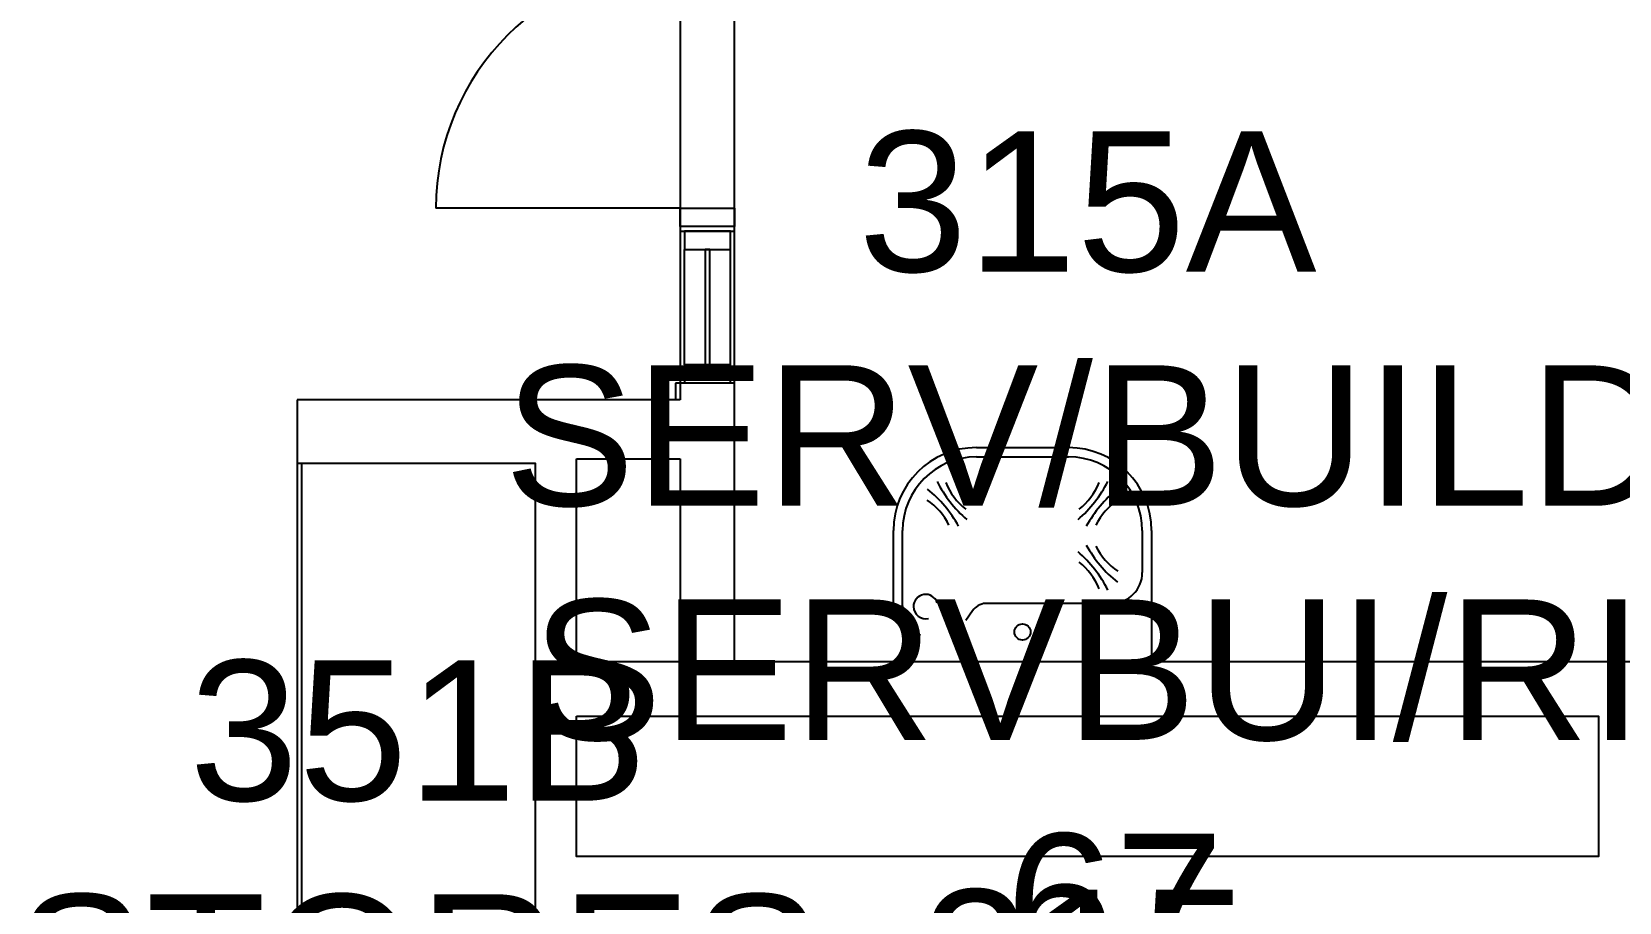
# Model space of a CAD drawing. Extents: x 15525 to 50715, y -3252 to 56414.
# Drawn here: x 29188 to 32632, y 10476 to 12365 of the extents above; entities that cross this region are included whole.
import ezdxf

# ---------------------------------------------------------------- set-up
doc = ezdxf.new("R2010")
doc.units = 0
doc.header["$MEASUREMENT"] = 0
for name, color, linetype in [('A-Door', 252, 'CONTINUOUS'), ('A-Wall__Brick', 7, 'CONTINUOUS'), ('A-Window', 7, 'CONTINUOUS'), ('H-Fixtures__Sink', 252, 'CONTINUOUS'), ('RM$', 7, 'CONTINUOUS'), ('RM$TXT', 4, 'CONTINUOUS')]:
    doc.layers.add(name, color=color, linetype=linetype)
doc.styles.add('Arial', font='arial.ttf')

msp = doc.modelspace()

# ---------------------------------------------------------------- linework, layer by layer
at = {"layer": 'A-Door'}
for p, q in [((30594.6, 11982.1), (30064.6, 11982.1)), ((30594.6, 11982.1), (30712.6, 11982.1)), ((30594.6, 11942.1), (30594.6, 11982.1)), ((30712.6, 11982.1), (30712.6, 11942.1))]:
    msp.add_line(p, q, dxfattribs=at)
at = {"layer": 'A-Door', "color": 252}
msp.add_arc((30594.6, 11982.1), 530, 90, 180, dxfattribs=at)
at = {"layer": 'A-Wall__Brick'}
for p, q in [((30712.6, 11602.1), (30584.6, 11602.1)), ((30584.6, 11602.1), (30584.6, 11566.1)), ((30712.6, 10997.1), (30712.6, 11602.1)), ((30584.6, 11566.1), (29763.6, 11566.1)), ((29763.6, 11566.1), (29763.6, 11428.1)), ((30369.6, 10997.1), (30369.6, 11438.1)), ((30369.6, 11438.1), (30594.6, 11438.1)), ((30594.6, 11438.1), (30594.6, 10997.1)), ((29763.6, 11428.1), (30279.6, 11428.1)), ((30279.6, 11428.1), (30279.6, 7730.1)), ((30594.6, 10997.1), (30369.6, 10997.1)), ((34074.6, 10997.1), (30712.6, 10997.1)), ((30369.6, 10575.1), (30369.6, 10879.1)), ((30369.6, 10879.1), (32586.6, 10879.1)), ((32586.6, 10879.1), (32586.6, 10575.1)), ((32586.6, 10575.1), (30369.6, 10575.1))]:
    msp.add_line(p, q, dxfattribs=at)
at = {"layer": 'A-Window'}
for p, q in [((30594.6, 11942.1), (30594.6, 11932.1)), ((30712.6, 11942.1), (30594.6, 11942.1)), ((30594.6, 11932.1), (30712.6, 11932.1)), ((30603.6, 11932.1), (30603.6, 11892.1)), ((30703.6, 11932.1), (30603.6, 11932.1)), ((30703.6, 11892.1), (30703.6, 11932.1)), ((30712.6, 11932.1), (30712.6, 11942.1)), ((30603.6, 11642.1), (30603.6, 11892.1)), ((30603.6, 11892.1), (30703.6, 11892.1)), ((30648.6, 11892.1), (30648.6, 11642.1)), ((30658.6, 11892.1), (30648.6, 11892.1)), ((30658.6, 11642.1), (30658.6, 11892.1)), ((30703.6, 11642.1), (30703.6, 11892.1)), ((30648.6, 11642.1), (30658.6, 11642.1))]:
    msp.add_line(p, q, dxfattribs=at)
at = {"layer": 'A-Window', "extrusion": (0, 0, -1)}
for p, q in [((30603.6, 11642.1), (30603.6, 11602.1)), ((30703.6, 11642.1), (30603.6, 11642.1)), ((30703.6, 11602.1), (30703.6, 11642.1))]:
    msp.add_line(p, q, dxfattribs=at)
at = {"layer": 'H-Fixtures__Sink'}
for p, q in [((31237.1, 11462.1), (31437.1, 11462.1)), ((31237.1, 11442.1), (31437.1, 11442.1)), ((31057.1, 11097.6), (31057.1, 11282.1)), ((31077.1, 11119.1), (31077.1, 11282.1)), ((31597.1, 11282.1), (31597.1, 11191.1)), ((31617.1, 11282.1), (31617.1, 11007.5)), ((31228.9, 11108.2), (31213.9, 11086.7)), ((31530.2, 11124.1), (31256.8, 11124.1))]:
    msp.add_line(p, q, dxfattribs=at)
msp.add_circle((31337.1, 11062.1), 17.5, dxfattribs=at)
for centre, radius, start, end in [((31237.1, 11282.1), 180, 90, 180), ((31237.1, 11282.1), 160, 90, 180), ((31437.1, 11282.1), 180, 0, 90), ((31437.1, 11282.1), 160, 0, 90), ((30964.6, 11163.8), 266.5, 28.6252, 51.3748), ((31390.1, 11508.3), 266.5, 206.6252, 229.3748), ((31297.8, 11436.1), 136.3, 201.4043, 232.1853), ((31284.1, 11508.3), 266.5, 310.6252, 333.3748), ((31376.4, 11436.1), 136.3, 307.8147, 338.5957), ((31709.6, 11163.8), 266.5, 128.6252, 151.3748), ((31055, 11234.2), 136.3, 25.8147, 56.5957), ((31619.2, 11234.2), 136.3, 123.4043, 154.1853), ((31284.1, 11033.7), 266.5, 26.6252, 49.3748), ((31709.6, 11378.2), 266.5, 208.6252, 231.3748), ((31619.2, 11307.8), 136.3, 205.8147, 236.5957), ((31376.4, 11105.9), 136.3, 21.4043, 52.1853), ((31530.2, 11191.1), 66.9, 270, 0), ((31127.1, 11117.1), 26.5, 18.7314, 180), ((31149.5, 11119.1), 72.4, 180, 236.9454), ((31127.1, 11117.1), 26.5, 180, 283.3465), ((31260.4, 11085.6), 38.7, 95.326, 144.3395), ((31149.5, 11119.1), 72.4, 239.7807, 242.4038)]:
    msp.add_arc(centre, radius, start, end, dxfattribs=at)
at = {"layer": 'RM$', "flags": 128}
msp.add_lwpolyline([(29774.6, 26318.1), (29774.6, 19785.1), (29774.6, 13705.1), (29693.6, 13705.1), (29693.6, 13567.1), (30594.6, 13567.1), (30594.6, 11566.1), (29763.6, 11566.1), (29763.6, 7592.1), (31407.4, 7592.1), (31407.4, 7577.1), (34202.6, 7577.1), (34202.6, 11412.1), (35724.6, 11412.1), (35724.6, 6822.1), (35703.6, 6822.1), (35703.6, 6050.1), (29714.6, 6050.1), (29714.6, 5898.5), (28283.3, 5898.5), (28292.6, 44426.1)], dxfattribs=at)
msp.add_lwpolyline([(32418.6, 13567.1), (39806.6, 13567.1), (39806.6, 14790.2), (41783.6, 14790.2), (41783.6, 1522.1), (40230, 1522.1), (40230, 5523.1), (39468.6, 5523.1), (39468.6, 6477.1), (40230, 6477.1), (40230, 11527.1), (34178.6, 11527.1), (34074.6, 11527.1), (34074.6, 10997.1), (30712.6, 10997.1), (30712.6, 13577.1), (32418.6, 13577.1)], close=True, dxfattribs=at)
at = {"layer": 'RM$'}
for points in [[(29773.5, 11428.1), (30279.6, 11428.1), (30279.6, 7730.1), (29773.5, 7730.1)], [(30369.6, 10879.1), (32586.6, 10879.1), (32586.6, 10575.1), (30369.6, 10575.1)]]:
    msp.add_lwpolyline(points, close=True, dxfattribs=at)

# ---------------------------------------------------------------- texts
at = {"layer": 'RM$TXT', "char_height": 304.8, "attachment_point": 8, "style": 'Arial'}
for s, insert in [('315A^M^JSERV/BUILD^M^JSERVBUI/RI^M^J.67^M^J-^M^J-^M^J', (31478.1, 9303.5)), ('351B^M^JSTORES^M^JLOCKERS^M^J1.87^M^J-^M^J-^M^J', (30026.6, 8155.5)), ('316^M^JUTIL/BUILD^M^JUT/CLEANER^M^J4.17^M^J-^M^J-^M^J', (33375.6, 7868.5)), ('315^M^JUTIL/BUILD^M^JT-USL-GNT^M^J6.03^M^J-^M^J-^M^J', (31473.1, 7657.5))]:
    msp.add_mtext(s, dxfattribs=dict(at, insert=insert))

doc.saveas('drawing.dxf')
